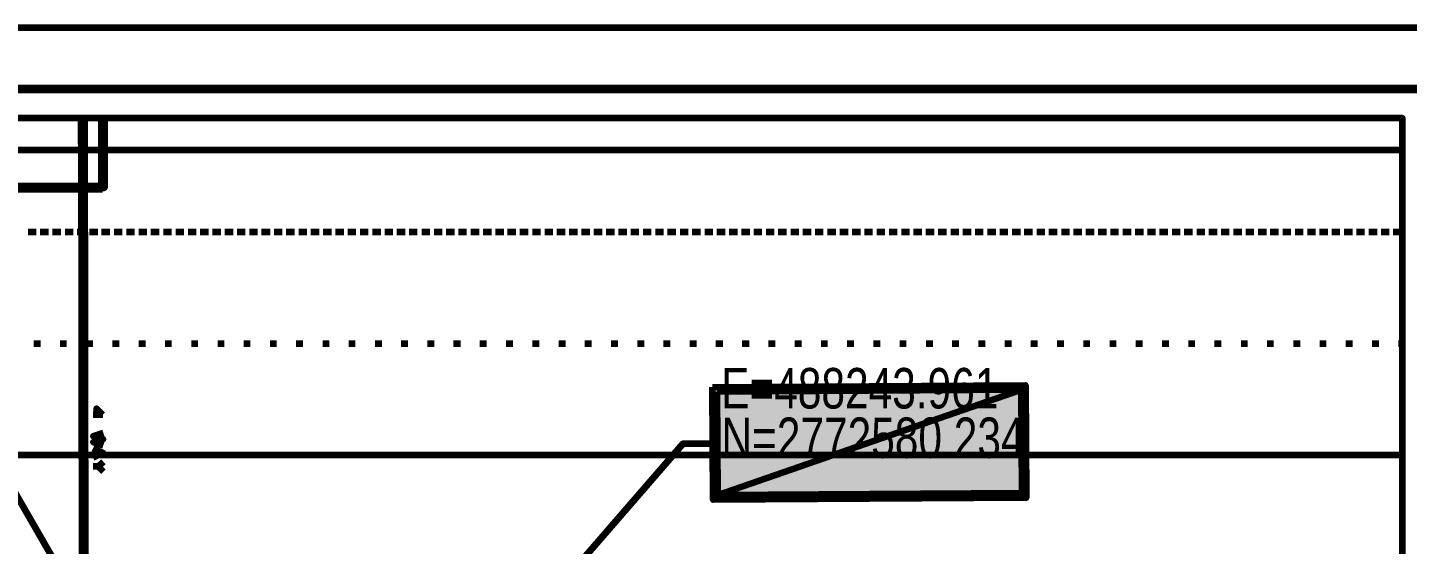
# Model space of a CAD drawing. Header units: inches. Extents: x 13 to 428, y 9 to 297.
# Drawn here: x 184.2 to 346.3, y 235.9 to 296.7 of the extents above; entities that cross this region are included whole.
import ezdxf

# ---------------------------------------------------------------- set-up
doc = ezdxf.new("R2010")
doc.units = ezdxf.units.IN
doc.header["$MEASUREMENT"] = 0
for name, color, linetype, lineweight in [('H', 7, 'CONTINUOUS', 100), ('P', 250, 'CONTINUOUS', 100), ('Text', 250, 'CONTINUOUS', 100)]:
    doc.layers.add(name, color=color, linetype=linetype, lineweight=lineweight)
doc.styles.get("Standard").update_dxf_attribs({"font": 'txt', "width": 0.75})

msp = doc.modelspace()

# ---------------------------------------------------------------- hatches: boundary and pattern name
at = {"layer": 'H', "linetype": 'Continuous'}
for color, points in [(0, [(412.73, 289.55), (26.82, 289.55), (26.82, 16.03), (412.73, 16.03), (412.73, 25.27), (412.48, 25.27), (412.48, 16.27), (27.06, 16.27), (27.06, 289.3), (412.48, 289.3), (412.48, 116.48), (412.64, 116.48), (412.73, 116.48)]), (3, [(191, 205.79), (190.52, 286), (190.61, 205.79), (191, 205.79), (190.52, 286), (190.91, 286)]), (3, [(193.24, 277.85), (192.85, 286), (192.85, 277.85), (193.24, 277.85), (192.85, 286), (193.24, 286)]), (3, [(193.03, 278.06), (158.3, 277.67), (193.03, 277.67), (193.03, 278.06), (158.3, 277.67), (158.3, 278.06)]), (254, [(265.27, 241.7), (300.94, 254.09), (265.18, 253.85), (265.27, 241.7), (300.94, 254.09), (301.03, 241.94)])]:
    msp.add_hatch(color=color, dxfattribs=at).paths.add_polyline_path(points)

# ---------------------------------------------------------------- linework, layer by layer
at = {"layer": 'P', "color": 0, "linetype": 'Continuous'}
for points in [[(12.91, 296.67), (420.33, 296.67), (420.33, 116.48)], [(26.82, 289.55), (27.06, 289.3), (412.73, 289.55), (26.82, 289.55)], [(27.06, 289.3), (412.73, 289.55), (412.48, 289.3), (27.06, 289.3)], [(345.73, 116.48), (345.73, 286.03), (30.82, 286.03), (30.82, 19.55)], [(30.82, 120.12), (345.73, 120.12), (345.73, 286.03), (30.82, 286.03), (30.82, 120.12)], [(264.67, 254.39), (301.45, 254.64), (301.55, 241.39), (264.76, 241.15), (264.67, 254.39)], [(193.06, 251.15), (192.3, 251.88), (192.3, 250.79)], [(193.06, 251.15), (191.91, 251.15)], [(193.09, 249.03), (191.91, 248.64), (193.09, 248.3), (191.91, 247.94), (193.09, 247.55)], [(191.91, 247.24), (193.09, 246.67), (191.91, 246.09)], [(192.3, 247.03), (192.3, 246.3)], [(243.67, 227.52), (261.24, 247.76), (264.7, 247.79)], [(192.52, 245.06), (191.91, 245.06)], [(193.09, 245.64), (192.52, 245.06), (193.09, 244.48)]]:
    msp.add_lwpolyline(points, dxfattribs=at)
at = {"layer": 'P', "color": 3, "linetype": 'Continuous'}
for points in [[(193.03, 286), (193.03, 277.85), (158.3, 277.85), (158.3, 276.18), (158.3, 221.61), (158.3, 220.06), (193.03, 220.06), (345.73, 220.06)], [(190.61, 205.79), (191, 205.79), (190.52, 286), (190.61, 205.79)], [(191, 205.79), (190.52, 286), (190.91, 286), (191, 205.79)], [(190.73, 286), (190.82, 205.79)], [(192.85, 277.85), (193.24, 277.85), (192.85, 286), (192.85, 277.85)], [(193.24, 277.85), (192.85, 286), (193.24, 286), (193.24, 277.85)], [(193.03, 277.67), (193.03, 278.06), (158.3, 277.67), (193.03, 277.67)], [(193.03, 278.06), (158.3, 277.67), (158.3, 278.06), (193.03, 278.06)], [(193.03, 277.85), (193.03, 277.85)]]:
    msp.add_lwpolyline(points, dxfattribs=at)
at = {"layer": 'P', "color": 253, "linetype": 'Continuous'}
for points in [[(30.85, 282.3), (345.73, 282.3)], [(184.27, 272.67), (185.21, 272.67)], [(185.7, 272.67), (186.67, 272.67)], [(187.15, 272.67), (188.12, 272.67)], [(188.61, 272.67), (189.58, 272.67)], [(190.03, 272.67), (191, 272.67)], [(191.48, 272.67), (192.45, 272.67)], [(192.91, 272.67), (193.88, 272.67)], [(194.39, 272.67), (195.33, 272.67)], [(195.82, 272.67), (196.79, 272.67)], [(197.27, 272.67), (198.21, 272.67)], [(198.7, 272.67), (199.67, 272.67)], [(200.18, 272.67), (201.12, 272.67)], [(201.61, 272.67), (202.58, 272.67)], [(203.06, 272.67), (204, 272.67)], [(204.48, 272.67), (205.45, 272.67)], [(205.94, 272.67), (206.91, 272.67)], [(207.39, 272.67), (208.36, 272.67)], [(208.82, 272.67), (209.79, 272.67)], [(210.27, 272.67), (211.24, 272.67)], [(211.7, 272.67), (212.7, 272.67)], [(213.18, 272.67), (214.12, 272.67)], [(214.61, 272.67), (215.58, 272.67)], [(216.06, 272.67), (217, 272.67)], [(217.48, 272.67), (218.48, 272.67)], [(218.94, 272.67), (219.91, 272.67)], [(220.39, 272.67), (221.36, 272.67)], [(221.82, 272.67), (222.79, 272.67)], [(223.27, 272.67), (224.24, 272.67)], [(224.73, 272.67), (225.7, 272.67)], [(226.18, 272.67), (227.12, 272.67)], [(227.61, 272.67), (228.58, 272.67)], [(229.06, 272.67), (230, 272.67)], [(230.52, 272.67), (231.48, 272.67)], [(231.97, 272.67), (232.91, 272.67)], [(233.39, 272.67), (234.36, 272.67)], [(234.85, 272.67), (235.79, 272.67)], [(236.3, 272.67), (237.27, 272.67)], [(237.73, 272.67), (238.7, 272.67)], [(239.18, 272.67), (240.15, 272.67)], [(240.61, 272.67), (241.58, 272.67)], [(242.06, 272.67), (243.03, 272.67)], [(243.52, 272.67), (244.48, 272.67)], [(244.97, 272.67), (245.91, 272.67)], [(246.39, 272.67), (247.36, 272.67)], [(247.85, 272.67), (248.82, 272.67)], [(249.3, 272.67), (250.27, 272.67)], [(250.73, 272.67), (251.7, 272.67)], [(252.18, 272.67), (253.15, 272.67)], [(253.64, 272.67), (254.61, 272.67)], [(255.09, 272.67), (256.03, 272.67)], [(256.52, 272.67), (257.48, 272.67)], [(257.97, 272.67), (258.91, 272.67)], [(259.39, 272.67), (260.36, 272.67)], [(260.88, 272.67), (261.82, 272.67)], [(262.3, 272.67), (263.27, 272.67)], [(263.76, 272.67), (264.7, 272.67)], [(265.18, 272.67), (266.15, 272.67)], [(266.64, 272.67), (267.61, 272.67)], [(268.09, 272.67), (269.06, 272.67)], [(269.52, 272.67), (270.48, 272.67)], [(270.97, 272.67), (271.94, 272.67)], [(272.39, 272.67), (273.39, 272.67)], [(273.88, 272.67), (274.82, 272.67)], [(275.3, 272.67), (276.27, 272.67)], [(276.76, 272.67), (277.7, 272.67)], [(278.18, 272.67), (279.18, 272.67)], [(279.64, 272.67), (280.61, 272.67)], [(281.09, 272.67), (282.06, 272.67)], [(282.55, 272.67), (283.48, 272.67)], [(283.97, 272.67), (284.94, 272.67)], [(285.42, 272.67), (286.39, 272.67)], [(286.88, 272.67), (287.82, 272.67)], [(288.3, 272.67), (289.27, 272.67)], [(289.76, 272.67), (290.73, 272.67)], [(291.21, 272.67), (292.18, 272.67)], [(292.67, 272.67), (293.61, 272.67)], [(294.09, 272.67), (295.06, 272.67)], [(295.55, 272.67), (296.48, 272.67)], [(297, 272.67), (297.97, 272.67)], [(298.42, 272.67), (299.39, 272.67)], [(299.88, 272.67), (300.85, 272.67)], [(301.3, 272.67), (302.27, 272.67)], [(302.79, 272.67), (303.73, 272.67)], [(304.21, 272.67), (305.18, 272.67)], [(305.67, 272.67), (306.61, 272.67)], [(307.09, 272.67), (308.06, 272.67)], [(308.55, 272.67), (309.52, 272.67)], [(310, 272.67), (310.97, 272.67)], [(311.45, 272.67), (312.39, 272.67)], [(312.88, 272.67), (313.85, 272.67)], [(314.33, 272.67), (315.3, 272.67)], [(315.79, 272.67), (316.73, 272.67)], [(317.21, 272.67), (318.18, 272.67)], [(318.67, 272.67), (319.64, 272.67)], [(320.09, 272.67), (321.09, 272.67)], [(321.58, 272.67), (322.52, 272.67)], [(323, 272.67), (323.97, 272.67)], [(324.45, 272.67), (325.39, 272.67)], [(325.88, 272.67), (326.88, 272.67)], [(327.33, 272.67), (328.3, 272.67)], [(328.79, 272.67), (329.76, 272.67)], [(330.21, 272.67), (331.18, 272.67)], [(331.67, 272.67), (332.64, 272.67)], [(333.12, 272.67), (334.09, 272.67)], [(334.58, 272.67), (335.52, 272.67)], [(336, 272.67), (336.97, 272.67)], [(337.45, 272.67), (338.39, 272.67)], [(338.91, 272.67), (339.88, 272.67)], [(340.36, 272.67), (341.3, 272.67)], [(341.79, 272.67), (342.76, 272.67)], [(343.24, 272.67), (344.18, 272.67)], [(344.67, 272.67), (345.64, 272.67)], [(184.94, 259.55), (185.33, 259.55), (185.73, 259.55)], [(188.03, 259.55), (188.39, 259.55), (188.79, 259.55)], [(191.12, 259.55), (191.52, 259.55), (191.88, 259.55)], [(194.18, 259.55), (194.58, 259.55), (194.97, 259.55)], [(197.27, 259.55), (197.67, 259.55), (198.06, 259.55)], [(200.36, 259.55), (200.76, 259.55), (201.12, 259.55)], [(203.45, 259.55), (203.82, 259.55), (204.21, 259.55)], [(206.55, 259.55), (206.91, 259.55), (207.3, 259.55)], [(209.61, 259.55), (210, 259.55), (210.36, 259.55)], [(212.7, 259.55), (213.09, 259.55), (213.45, 259.55)], [(215.76, 259.55), (216.15, 259.55), (216.55, 259.55)], [(218.88, 259.55), (219.24, 259.55), (219.64, 259.55)], [(221.94, 259.55), (222.33, 259.55), (222.7, 259.55)], [(225.03, 259.55), (225.42, 259.55), (225.82, 259.55)], [(228.12, 259.55), (228.48, 259.55), (228.88, 259.55)], [(231.18, 259.55), (231.58, 259.55), (231.97, 259.55)], [(234.27, 259.55), (234.67, 259.55), (235.06, 259.55)], [(237.36, 259.55), (237.73, 259.55), (238.12, 259.55)], [(240.45, 259.55), (240.85, 259.55), (241.21, 259.55)], [(243.52, 259.55), (243.91, 259.55), (244.3, 259.55)], [(246.61, 259.55), (247, 259.55), (247.39, 259.55)], [(249.7, 259.55), (250.09, 259.55), (250.45, 259.55)], [(252.76, 259.55), (253.15, 259.55), (253.55, 259.55)], [(255.88, 259.55), (256.24, 259.55), (256.64, 259.55)], [(258.94, 259.55), (259.3, 259.55), (259.7, 259.55)], [(262.03, 259.55), (262.42, 259.55), (262.79, 259.55)], [(265.09, 259.55), (265.48, 259.55), (265.88, 259.55)], [(268.18, 259.55), (268.58, 259.55), (268.97, 259.55)], [(271.27, 259.55), (271.67, 259.55), (272.03, 259.55)], [(274.36, 259.55), (274.73, 259.55), (275.12, 259.55)], [(277.45, 259.55), (277.82, 259.55), (278.21, 259.55)], [(280.52, 259.55), (280.91, 259.55), (281.27, 259.55)], [(283.61, 259.55), (284, 259.55), (284.39, 259.55)], [(286.7, 259.55), (287.06, 259.55), (287.45, 259.55)], [(289.79, 259.55), (290.18, 259.55), (290.55, 259.55)], [(292.85, 259.55), (293.24, 259.55), (293.64, 259.55)], [(295.94, 259.55), (296.33, 259.55), (296.73, 259.55)], [(299.03, 259.55), (299.42, 259.55), (299.79, 259.55)], [(302.09, 259.55), (302.48, 259.55), (302.88, 259.55)], [(305.18, 259.55), (305.58, 259.55), (305.97, 259.55)], [(308.27, 259.55), (308.64, 259.55), (309.03, 259.55)], [(311.36, 259.55), (311.76, 259.55), (312.12, 259.55)], [(314.42, 259.55), (314.82, 259.55), (315.21, 259.55)], [(317.52, 259.55), (317.91, 259.55), (318.3, 259.55)], [(320.61, 259.55), (321, 259.55), (321.36, 259.55)], [(323.67, 259.55), (324.06, 259.55), (324.45, 259.55)], [(326.79, 259.55), (327.15, 259.55), (327.55, 259.55)], [(329.85, 259.55), (330.24, 259.55), (330.61, 259.55)], [(332.94, 259.55), (333.33, 259.55), (333.73, 259.55)], [(336.03, 259.55), (336.39, 259.55), (336.79, 259.55)], [(339.09, 259.55), (339.48, 259.55), (339.88, 259.55)], [(342.18, 259.55), (342.58, 259.55), (342.97, 259.55)], [(345.27, 259.55), (345.64, 259.55), (345.73, 259.55)], [(67.15, 246.45), (239.27, 246.45), (345.73, 246.45)]]:
    msp.add_lwpolyline(points, dxfattribs=at)
at = {"layer": 'P', "color": 254, "linetype": 'Continuous'}
for points in [[(265.18, 253.85), (265.27, 241.7), (300.94, 254.09), (265.18, 253.85)], [(265.27, 241.7), (300.94, 254.09), (301.03, 241.94), (265.27, 241.7)], [(195.18, 220.45), (176.97, 252), (173.52, 252)]]:
    msp.add_lwpolyline(points, dxfattribs=at)

# ---------------------------------------------------------------- texts
at = {"layer": 'Text', "color": 5, "linetype": 'Continuous', "char_height": 4.7576, "attachment_point": 4}
for s, insert, width in [('{\\fHelvetica|b0|i0|c1|p15;E=488243.961}', (265.7, 254.24), 58.1515), ('{\\fHelvetica|b0|i0|c1|p15;N=2772580.234}', (265.73, 248.42), 63)]:
    msp.add_mtext(s, dxfattribs=dict(at, insert=insert, width=width))

doc.saveas('drawing.dxf')
